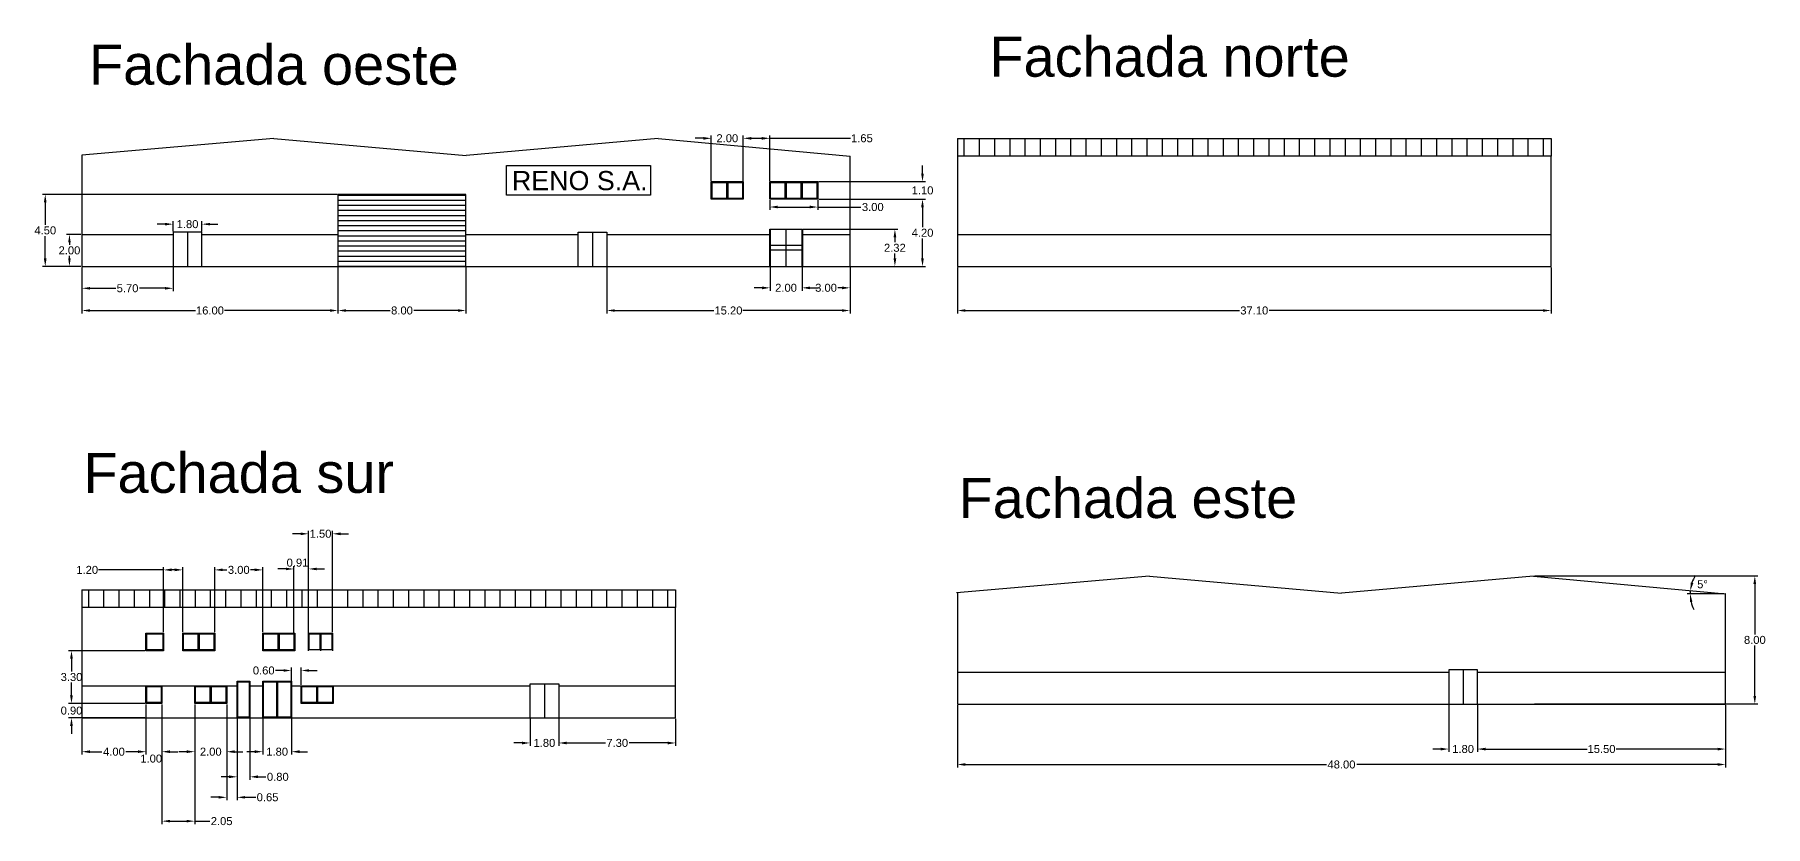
# Model space of a CAD drawing. Header units: millimetres. Extents: x 47 to 155, y 65 to 114.
import ezdxf

# ---------------------------------------------------------------- set-up
doc = ezdxf.new("R2010")
doc.units = ezdxf.units.MM
doc.layers.add('Cotas', color=5, linetype='Continuous')
doc.styles.get("Standard").update_dxf_attribs({"font": 'arial.ttf'})
doc.dimstyles.get("Standard").update_dxf_attribs({"dimtxt": 0.5, "dimasz": 0.5, "dimexe": 0.18, "dimexo": 0.0625, "dimgap": 0.09, "dimtad": 0, "dimtih": 1, "dimtoh": 1, "dimzin": 0, "dimdsep": 46, "dimtxsty": 'Standard', "dimcen": 0.09, "dimadec": 0, "dimazin": 0, "dimtfac": 1, "dimtofl": 0, "dimtmove": 0, "dimatfit": 3, "dimfxl": 1, "dimtolj": 1, "dimtzin": 0, "dimarcsym": 0})

# ---------------------------------------------------------------- blocks, each defined once
blk = doc.blocks.new('*D1')
at = {"layer": 'Cotas', "color": 0, "lineweight": -2, "transparency": 16777216}
for p, q in [((50.06, 99.94), (50.06, 98.45)), ((55.76, 99.94), (55.76, 98.45)), ((50.56, 98.63), (52.17, 98.63)), ((55.26, 98.63), (53.65, 98.63))]:
    blk.add_line(p, q, dxfattribs=at)
at = {"layer": 'Cotas', "color": 0, "transparency": 16777216}
for points in [[(50.56, 98.71), (50.56, 98.55), (50.06, 98.63)], [(55.26, 98.71), (55.26, 98.55), (55.76, 98.63)]]:
    blk.add_solid(points, dxfattribs=at)
at = {"layer": 'Defpoints', "color": 0, "transparency": 16777216}
for p in [(50.06, 100), (55.76, 100), (55.76, 98.63)]:
    blk.add_point(p, dxfattribs=at)
at = {"layer": 'Cotas', "color": 0, "transparency": 16777216, "insert": (52.91, 98.63), "char_height": 0.5, "attachment_point": 5}
blk.add_mtext('\\A1;5.70', dxfattribs=at)
blk = doc.blocks.new('*D2')
at = {"layer": 'Cotas', "color": 0, "lineweight": -2, "transparency": 16777216}
for p, q in [((50, 102), (49.1, 102)), ((49.28, 101.5), (49.28, 101.35)), ((49.28, 100.5), (49.28, 100.65)), ((50, 100), (49.1, 100))]:
    blk.add_line(p, q, dxfattribs=at)
at = {"layer": 'Cotas', "color": 0, "transparency": 16777216}
for points in [[(49.2, 101.5), (49.36, 101.5), (49.28, 102)], [(49.2, 100.5), (49.36, 100.5), (49.28, 100)]]:
    blk.add_solid(points, dxfattribs=at)
at = {"layer": 'Defpoints', "color": 0, "transparency": 16777216}
for p in [(50.06, 102), (49.28, 100), (50.06, 100)]:
    blk.add_point(p, dxfattribs=at)
at = {"layer": 'Cotas', "color": 0, "transparency": 16777216, "insert": (49.28, 101), "char_height": 0.5, "attachment_point": 5}
blk.add_mtext('\\A1;2.00', dxfattribs=at)
blk = doc.blocks.new('*D3')
at = {"layer": 'Cotas', "color": 0, "lineweight": -2, "transparency": 16777216}
for p, q in [((50.06, 99.94), (50.06, 97.06)), ((66.06, 99.94), (66.06, 97.06)), ((50.56, 97.24), (57.15, 97.24)), ((65.56, 97.24), (58.97, 97.24))]:
    blk.add_line(p, q, dxfattribs=at)
at = {"layer": 'Cotas', "color": 0, "transparency": 16777216}
for points in [[(50.56, 97.32), (50.56, 97.16), (50.06, 97.24)], [(65.56, 97.32), (65.56, 97.16), (66.06, 97.24)]]:
    blk.add_solid(points, dxfattribs=at)
at = {"layer": 'Defpoints', "color": 0, "transparency": 16777216}
for p in [(50.06, 100), (66.06, 100), (66.06, 97.24)]:
    blk.add_point(p, dxfattribs=at)
at = {"layer": 'Cotas', "color": 0, "transparency": 16777216, "insert": (58.06, 97.24), "char_height": 0.5, "attachment_point": 5}
blk.add_mtext('\\A1;16.00', dxfattribs=at)
blk = doc.blocks.new('*D4')
at = {"layer": 'Cotas', "color": 0, "lineweight": -2, "transparency": 16777216}
for p, q in [((66.06, 99.94), (66.06, 97.06)), ((74.06, 99.94), (74.06, 97.06)), ((66.56, 97.24), (69.32, 97.24)), ((73.56, 97.24), (70.8, 97.24))]:
    blk.add_line(p, q, dxfattribs=at)
at = {"layer": 'Cotas', "color": 0, "transparency": 16777216}
for points in [[(66.56, 97.32), (66.56, 97.16), (66.06, 97.24)], [(73.56, 97.32), (73.56, 97.16), (74.06, 97.24)]]:
    blk.add_solid(points, dxfattribs=at)
at = {"layer": 'Defpoints', "color": 0, "transparency": 16777216}
for p in [(66.06, 100), (74.06, 100), (74.06, 97.24)]:
    blk.add_point(p, dxfattribs=at)
at = {"layer": 'Cotas', "color": 0, "transparency": 16777216, "insert": (70.06, 97.24), "char_height": 0.5, "attachment_point": 5}
blk.add_mtext('\\A1;8.00', dxfattribs=at)
blk = doc.blocks.new('*D5')
at = {"layer": 'Cotas', "color": 0, "lineweight": -2, "transparency": 16777216}
for p, q in [((82.86, 99.94), (82.86, 97.06)), ((98.06, 99.94), (98.06, 97.06)), ((83.36, 97.24), (89.55, 97.24)), ((97.56, 97.24), (91.37, 97.24))]:
    blk.add_line(p, q, dxfattribs=at)
at = {"layer": 'Cotas', "color": 0, "transparency": 16777216}
for points in [[(83.36, 97.32), (83.36, 97.16), (82.86, 97.24)], [(97.56, 97.32), (97.56, 97.16), (98.06, 97.24)]]:
    blk.add_solid(points, dxfattribs=at)
at = {"layer": 'Defpoints', "color": 0, "transparency": 16777216}
for p in [(82.86, 100), (98.06, 100), (82.86, 97.24)]:
    blk.add_point(p, dxfattribs=at)
at = {"layer": 'Cotas', "color": 0, "transparency": 16777216, "insert": (90.46, 97.24), "char_height": 0.5, "attachment_point": 5}
blk.add_mtext('\\A1;15.20', dxfattribs=at)
blk = doc.blocks.new('*D6')
at = {"layer": 'Cotas', "color": 0, "lineweight": -2, "transparency": 16777216}
for p, q in [((95.14, 102.32), (101.04, 102.32)), ((100.86, 101.82), (100.86, 101.51)), ((100.86, 100.5), (100.86, 100.81)), ((95.14, 100), (101.04, 100))]:
    blk.add_line(p, q, dxfattribs=at)
at = {"layer": 'Cotas', "color": 0, "transparency": 16777216}
for points in [[(100.78, 101.82), (100.95, 101.82), (100.86, 102.32)], [(100.78, 100.5), (100.95, 100.5), (100.86, 100)]]:
    blk.add_solid(points, dxfattribs=at)
at = {"layer": 'Defpoints', "color": 0, "transparency": 16777216}
for p in [(95.08, 102.32), (95.08, 100), (100.86, 100)]:
    blk.add_point(p, dxfattribs=at)
at = {"layer": 'Cotas', "color": 0, "transparency": 16777216, "insert": (100.86, 101.16), "char_height": 0.5, "attachment_point": 5}
blk.add_mtext('\\A1;2.32', dxfattribs=at)
blk = doc.blocks.new('*D7')
at = {"layer": 'Cotas', "color": 0, "lineweight": -2, "transparency": 16777216}
for p, q in [((95.06, 99.94), (95.06, 98.48)), ((98.06, 99.94), (98.06, 98.48)), ((95.56, 98.66), (95.82, 98.66)), ((97.56, 98.66), (97.3, 98.66))]:
    blk.add_line(p, q, dxfattribs=at)
at = {"layer": 'Cotas', "color": 0, "transparency": 16777216}
for points in [[(95.56, 98.74), (95.56, 98.57), (95.06, 98.66)], [(97.56, 98.74), (97.56, 98.57), (98.06, 98.66)]]:
    blk.add_solid(points, dxfattribs=at)
at = {"layer": 'Defpoints', "color": 0, "transparency": 16777216}
for p in [(95.06, 100), (98.06, 100), (95.06, 98.66)]:
    blk.add_point(p, dxfattribs=at)
at = {"layer": 'Cotas', "color": 0, "transparency": 16777216, "insert": (96.56, 98.66), "char_height": 0.5, "attachment_point": 5}
blk.add_mtext('\\A1;3.00', dxfattribs=at)
blk = doc.blocks.new('*D8')
at = {"layer": 'Cotas', "color": 0, "lineweight": -2, "transparency": 16777216}
for p, q in [((93.06, 99.94), (93.06, 98.48)), ((95.06, 99.94), (95.06, 98.48)), ((92.56, 98.66), (92.06, 98.66)), ((95.56, 98.66), (96.06, 98.66))]:
    blk.add_line(p, q, dxfattribs=at)
at = {"layer": 'Cotas', "color": 0, "transparency": 16777216}
for points in [[(92.56, 98.74), (92.56, 98.57), (93.06, 98.66)], [(95.56, 98.74), (95.56, 98.57), (95.06, 98.66)]]:
    blk.add_solid(points, dxfattribs=at)
at = {"layer": 'Defpoints', "color": 0, "transparency": 16777216}
for p in [(93.06, 100), (95.06, 100), (93.06, 98.66)]:
    blk.add_point(p, dxfattribs=at)
at = {"layer": 'Cotas', "color": 0, "transparency": 16777216, "insert": (94.06, 98.66), "char_height": 0.5, "attachment_point": 5}
blk.add_mtext('\\A1;2.00', dxfattribs=at)
blk = doc.blocks.new('*D9')
at = {"layer": 'Cotas', "color": 0, "lineweight": -2, "transparency": 16777216}
for p, q in [((89.39, 105.36), (89.39, 108.19)), ((91.39, 105.36), (91.39, 108.19)), ((88.89, 108.01), (88.39, 108.01)), ((91.89, 108.01), (92.39, 108.01))]:
    blk.add_line(p, q, dxfattribs=at)
at = {"layer": 'Cotas', "color": 0, "transparency": 16777216}
for points in [[(88.89, 108.09), (88.89, 107.92), (89.39, 108.01)], [(91.89, 108.09), (91.89, 107.92), (91.39, 108.01)]]:
    blk.add_solid(points, dxfattribs=at)
at = {"layer": 'Defpoints', "color": 0, "transparency": 16777216}
for p in [(89.39, 108.01), (89.39, 105.3), (91.39, 105.3)]:
    blk.add_point(p, dxfattribs=at)
at = {"layer": 'Cotas', "color": 0, "transparency": 16777216, "insert": (90.39, 108.01), "char_height": 0.5, "attachment_point": 5}
blk.add_mtext('\\A1;2.00', dxfattribs=at)
blk = doc.blocks.new('*D10')
at = {"layer": 'Cotas', "color": 0, "lineweight": -2, "transparency": 16777216}
for p, q in [((91.39, 105.36), (91.39, 108.19)), ((93.04, 105.36), (93.04, 108.19)), ((91.89, 108.01), (92.54, 108.01)), ((93.04, 108.01), (98.09, 108.01))]:
    blk.add_line(p, q, dxfattribs=at)
at = {"layer": 'Cotas', "color": 0, "transparency": 16777216}
for points in [[(91.89, 108.09), (91.89, 107.92), (91.39, 108.01)], [(92.54, 108.09), (92.54, 107.92), (93.04, 108.01)]]:
    blk.add_solid(points, dxfattribs=at)
at = {"layer": 'Defpoints', "color": 0, "transparency": 16777216}
for p in [(93.04, 108.01), (91.39, 105.3), (93.04, 105.3)]:
    blk.add_point(p, dxfattribs=at)
at = {"layer": 'Cotas', "color": 0, "transparency": 16777216, "insert": (98.8, 108.01), "char_height": 0.5, "attachment_point": 5}
blk.add_mtext('\\A1;1.65', dxfattribs=at)
blk = doc.blocks.new('*D11')
at = {"layer": 'Cotas', "color": 0, "lineweight": -2, "transparency": 16777216}
for p, q in [((93.04, 104.14), (93.04, 103.53)), ((96.04, 104.14), (96.04, 103.53)), ((93.54, 103.71), (95.54, 103.71)), ((96.04, 103.71), (98.74, 103.71))]:
    blk.add_line(p, q, dxfattribs=at)
at = {"layer": 'Cotas', "color": 0, "transparency": 16777216}
for points in [[(93.54, 103.8), (93.54, 103.63), (93.04, 103.71)], [(95.54, 103.8), (95.54, 103.63), (96.04, 103.71)]]:
    blk.add_solid(points, dxfattribs=at)
at = {"layer": 'Defpoints', "color": 0, "transparency": 16777216}
for p in [(93.04, 104.2), (96.04, 104.2), (96.04, 103.71)]:
    blk.add_point(p, dxfattribs=at)
at = {"layer": 'Cotas', "color": 0, "transparency": 16777216, "insert": (99.48, 103.71), "char_height": 0.5, "attachment_point": 5}
blk.add_mtext('\\A1;3.00', dxfattribs=at)
blk = doc.blocks.new('*D12')
at = {"layer": 'Cotas', "color": 0, "lineweight": -2, "transparency": 16777216}
for p, q in [((96.1, 104.2), (102.77, 104.2)), ((102.59, 103.7), (102.59, 102.45)), ((102.59, 100.5), (102.59, 101.75)), ((96.1, 100), (102.77, 100))]:
    blk.add_line(p, q, dxfattribs=at)
at = {"layer": 'Cotas', "color": 0, "transparency": 16777216}
for points in [[(102.5, 103.7), (102.67, 103.7), (102.59, 104.2)], [(102.5, 100.5), (102.67, 100.5), (102.59, 100)]]:
    blk.add_solid(points, dxfattribs=at)
at = {"layer": 'Defpoints', "color": 0, "transparency": 16777216}
for p in [(96.04, 104.2), (96.04, 100), (102.59, 100)]:
    blk.add_point(p, dxfattribs=at)
at = {"layer": 'Cotas', "color": 0, "transparency": 16777216, "insert": (102.59, 102.1), "char_height": 0.5, "attachment_point": 5}
blk.add_mtext('\\A1;4.20', dxfattribs=at)
blk = doc.blocks.new('*D39')
at = {"layer": 'Cotas', "color": 0, "lineweight": -2, "transparency": 16777216}
for p, q in [((66, 104.5), (47.59, 104.5)), ((47.77, 104), (47.77, 102.6)), ((47.77, 100.5), (47.77, 101.9)), ((50, 100), (47.59, 100))]:
    blk.add_line(p, q, dxfattribs=at)
at = {"layer": 'Cotas', "color": 0, "transparency": 16777216}
for points in [[(47.68, 104), (47.85, 104), (47.77, 104.5)], [(47.68, 100.5), (47.85, 100.5), (47.77, 100)]]:
    blk.add_solid(points, dxfattribs=at)
at = {"layer": 'Defpoints', "color": 0, "transparency": 16777216}
for p in [(66.06, 104.5), (47.77, 100), (50.06, 100)]:
    blk.add_point(p, dxfattribs=at)
at = {"layer": 'Cotas', "color": 0, "transparency": 16777216, "insert": (47.77, 102.25), "char_height": 0.5, "attachment_point": 5}
blk.add_mtext('\\A1;4.50', dxfattribs=at)
blk = doc.blocks.new('*D13')
at = {"layer": 'Cotas', "color": 0, "lineweight": -2, "transparency": 16777216}
for p, q in [((55.76, 102.19), (55.76, 102.82)), ((57.56, 102.19), (57.56, 102.82)), ((55.26, 102.64), (54.76, 102.64)), ((58.06, 102.64), (58.56, 102.64))]:
    blk.add_line(p, q, dxfattribs=at)
at = {"layer": 'Cotas', "color": 0, "transparency": 16777216}
for points in [[(55.26, 102.72), (55.26, 102.56), (55.76, 102.64)], [(58.06, 102.72), (58.06, 102.56), (57.56, 102.64)]]:
    blk.add_solid(points, dxfattribs=at)
at = {"layer": 'Defpoints', "color": 0, "transparency": 16777216}
for p in [(55.76, 102.13), (57.56, 102.64), (57.56, 102.13)]:
    blk.add_point(p, dxfattribs=at)
at = {"layer": 'Cotas', "color": 0, "transparency": 16777216, "insert": (56.66, 102.64), "char_height": 0.5, "attachment_point": 5}
blk.add_mtext('\\A1;1.80', dxfattribs=at)
blk = doc.blocks.new('*D14')
at = {"layer": 'Cotas', "color": 0, "lineweight": -2, "transparency": 16777216}
for p, q in [((140.84, 80.64), (154.78, 80.64)), ((154.6, 80.14), (154.6, 76.98)), ((154.6, 73.14), (154.6, 76.29)), ((140.84, 72.64), (154.78, 72.64))]:
    blk.add_line(p, q, dxfattribs=at)
at = {"layer": 'Cotas', "color": 0, "transparency": 16777216}
for points in [[(154.51, 80.14), (154.68, 80.14), (154.6, 80.64)], [(154.51, 73.14), (154.68, 73.14), (154.6, 72.64)]]:
    blk.add_solid(points, dxfattribs=at)
at = {"layer": 'Defpoints', "color": 0, "transparency": 16777216}
for p in [(140.77, 80.64), (140.77, 72.64), (154.6, 72.64)]:
    blk.add_point(p, dxfattribs=at)
at = {"layer": 'Cotas', "color": 0, "transparency": 16777216, "insert": (154.6, 76.64), "char_height": 0.5, "attachment_point": 5}
blk.add_mtext('\\A1;8.00', dxfattribs=at)
blk = doc.blocks.new('*D15')
at = {"layer": 'Cotas', "color": 0, "lineweight": -2, "transparency": 16777216}
blk.add_line((152.67, 79.52), (150.38, 79.52), dxfattribs=at)
for start, end in [(148.7268, 161.7116), (174.6965, 180), (192.9848, 205.9697)]:
    blk.add_arc((152.77, 79.52), 2.21, start, end, dxfattribs=at)
at = {"layer": 'Cotas', "color": 0, "transparency": 16777216}
for points in [[(150.76, 80.2), (150.59, 80.23), (150.57, 79.73)], [(150.54, 79.02), (150.7, 79.03), (150.56, 79.52)]]:
    blk.add_solid(points, dxfattribs=at)
at = {"layer": 'Defpoints', "color": 0, "transparency": 16777216}
for p in [(140.77, 80.64), (150.56, 79.59), (152.74, 79.52), (152.77, 79.52), (152.77, 79.52)]:
    blk.add_point(p, dxfattribs=at)
at = {"layer": 'Cotas', "color": 0, "transparency": 16777216, "insert": (151.33, 80.12), "char_height": 0.5, "attachment_point": 5}
blk.add_mtext('\\A1;5°', dxfattribs=at)
blk = doc.blocks.new('*D16')
at = {"layer": 'Cotas', "color": 0, "lineweight": -2, "transparency": 16777216}
for p, q in [((137.27, 72.57), (137.27, 69.64)), ((152.77, 72.57), (152.77, 69.64)), ((137.77, 69.82), (144.12, 69.82)), ((152.27, 69.82), (145.93, 69.82))]:
    blk.add_line(p, q, dxfattribs=at)
at = {"layer": 'Cotas', "color": 0, "transparency": 16777216}
for points in [[(137.77, 69.9), (137.77, 69.73), (137.27, 69.82)], [(152.27, 69.9), (152.27, 69.73), (152.77, 69.82)]]:
    blk.add_solid(points, dxfattribs=at)
at = {"layer": 'Defpoints', "color": 0, "transparency": 16777216}
for p in [(137.27, 72.64), (152.77, 72.64), (137.27, 69.82)]:
    blk.add_point(p, dxfattribs=at)
at = {"layer": 'Cotas', "color": 0, "transparency": 16777216, "insert": (145.02, 69.82), "char_height": 0.5, "attachment_point": 5}
blk.add_mtext('\\A1;15.50', dxfattribs=at)
blk = doc.blocks.new('*D17')
at = {"layer": 'Cotas', "color": 0, "lineweight": -2, "transparency": 16777216}
for p, q in [((135.47, 72.57), (135.47, 69.64)), ((137.27, 72.57), (137.27, 69.64)), ((134.97, 69.82), (134.47, 69.82)), ((137.77, 69.82), (138.27, 69.82))]:
    blk.add_line(p, q, dxfattribs=at)
at = {"layer": 'Cotas', "color": 0, "transparency": 16777216}
for points in [[(134.97, 69.9), (134.97, 69.73), (135.47, 69.82)], [(137.77, 69.9), (137.77, 69.73), (137.27, 69.82)]]:
    blk.add_solid(points, dxfattribs=at)
at = {"layer": 'Defpoints', "color": 0, "transparency": 16777216}
for p in [(135.47, 72.64), (137.27, 72.64), (135.47, 69.82)]:
    blk.add_point(p, dxfattribs=at)
at = {"layer": 'Cotas', "color": 0, "transparency": 16777216, "insert": (136.37, 69.82), "char_height": 0.5, "attachment_point": 5}
blk.add_mtext('\\A1;1.80', dxfattribs=at)
blk = doc.blocks.new('*D18')
at = {"layer": 'Cotas', "color": 0, "lineweight": -2, "transparency": 16777216}
for p, q in [((104.77, 72.57), (104.77, 68.67)), ((152.77, 72.57), (152.77, 68.67)), ((105.27, 68.85), (127.83, 68.85)), ((152.27, 68.85), (129.72, 68.85))]:
    blk.add_line(p, q, dxfattribs=at)
at = {"layer": 'Cotas', "color": 0, "transparency": 16777216}
for points in [[(105.27, 68.94), (105.27, 68.77), (104.77, 68.85)], [(152.27, 68.94), (152.27, 68.77), (152.77, 68.85)]]:
    blk.add_solid(points, dxfattribs=at)
at = {"layer": 'Defpoints', "color": 0, "transparency": 16777216}
for p in [(104.77, 72.64), (152.77, 72.64), (104.77, 68.85)]:
    blk.add_point(p, dxfattribs=at)
at = {"layer": 'Cotas', "color": 0, "transparency": 16777216, "insert": (128.77, 68.85), "char_height": 0.5, "attachment_point": 5}
blk.add_mtext('\\A1;48.00', dxfattribs=at)
blk = doc.blocks.new('*D19')
at = {"layer": 'Cotas', "color": 0, "lineweight": -2, "transparency": 16777216}
for p, q in [((79.86, 71.71), (79.86, 70.02)), ((87.16, 71.71), (87.16, 70.02)), ((80.36, 70.2), (82.77, 70.2)), ((86.66, 70.2), (84.25, 70.2))]:
    blk.add_line(p, q, dxfattribs=at)
at = {"layer": 'Cotas', "color": 0, "transparency": 16777216}
for points in [[(80.36, 70.28), (80.36, 70.11), (79.86, 70.2)], [(86.66, 70.28), (86.66, 70.11), (87.16, 70.2)]]:
    blk.add_solid(points, dxfattribs=at)
at = {"layer": 'Defpoints', "color": 0, "transparency": 16777216}
for p in [(79.86, 71.77), (87.16, 71.77), (79.86, 70.2)]:
    blk.add_point(p, dxfattribs=at)
at = {"layer": 'Cotas', "color": 0, "transparency": 16777216, "insert": (83.51, 70.2), "char_height": 0.5, "attachment_point": 5}
blk.add_mtext('\\A1;7.30', dxfattribs=at)
blk = doc.blocks.new('*D20')
at = {"layer": 'Cotas', "color": 0, "lineweight": -2, "transparency": 16777216}
for p, q in [((78.06, 71.71), (78.06, 70.02)), ((79.86, 71.71), (79.86, 70.02)), ((77.56, 70.2), (77.06, 70.2)), ((80.36, 70.2), (80.86, 70.2))]:
    blk.add_line(p, q, dxfattribs=at)
at = {"layer": 'Cotas', "color": 0, "transparency": 16777216}
for points in [[(77.56, 70.28), (77.56, 70.11), (78.06, 70.2)], [(80.36, 70.28), (80.36, 70.11), (79.86, 70.2)]]:
    blk.add_solid(points, dxfattribs=at)
at = {"layer": 'Defpoints', "color": 0, "transparency": 16777216}
for p in [(78.06, 71.77), (79.86, 71.77), (78.06, 70.2)]:
    blk.add_point(p, dxfattribs=at)
at = {"layer": 'Cotas', "color": 0, "transparency": 16777216, "insert": (78.96, 70.2), "char_height": 0.5, "attachment_point": 5}
blk.add_mtext('\\A1;1.80', dxfattribs=at)
blk = doc.blocks.new('*D21')
at = {"layer": 'Cotas', "color": 0, "lineweight": -2, "transparency": 16777216}
for p, q in [((50.06, 71.71), (50.06, 69.47)), ((54.06, 71.71), (54.06, 69.47)), ((50.56, 69.65), (51.31, 69.65)), ((53.56, 69.65), (52.81, 69.65))]:
    blk.add_line(p, q, dxfattribs=at)
at = {"layer": 'Cotas', "color": 0, "transparency": 16777216}
for points in [[(50.56, 69.74), (50.56, 69.57), (50.06, 69.65)], [(53.56, 69.74), (53.56, 69.57), (54.06, 69.65)]]:
    blk.add_solid(points, dxfattribs=at)
at = {"layer": 'Defpoints', "color": 0, "transparency": 16777216}
for p in [(50.06, 71.77), (54.06, 71.77), (54.06, 69.65)]:
    blk.add_point(p, dxfattribs=at)
at = {"layer": 'Cotas', "color": 0, "transparency": 16777216, "insert": (52.06, 69.65), "char_height": 0.5, "attachment_point": 5}
blk.add_mtext('\\A1;4.00', dxfattribs=at)
blk = doc.blocks.new('*D22')
at = {"layer": 'Cotas', "color": 0, "lineweight": -2, "transparency": 16777216}
for p, q in [((54.06, 72.61), (54.06, 69.47)), ((55.06, 72.61), (55.06, 69.47)), ((53.56, 69.65), (53.06, 69.65)), ((55.56, 69.65), (56.06, 69.65))]:
    blk.add_line(p, q, dxfattribs=at)
at = {"layer": 'Cotas', "color": 0, "transparency": 16777216}
for points in [[(53.56, 69.74), (53.56, 69.57), (54.06, 69.65)], [(55.56, 69.74), (55.56, 69.57), (55.06, 69.65)]]:
    blk.add_solid(points, dxfattribs=at)
at = {"layer": 'Defpoints', "color": 0, "transparency": 16777216}
for p in [(54.06, 72.67), (55.06, 72.67), (55.06, 69.65)]:
    blk.add_point(p, dxfattribs=at)
at = {"layer": 'Cotas', "color": 0, "transparency": 16777216, "insert": (54.39, 69.22), "char_height": 0.5, "attachment_point": 5}
blk.add_mtext('\\A1;1.00', dxfattribs=at)
blk = doc.blocks.new('*D23')
at = {"layer": 'Cotas', "color": 0, "lineweight": -2, "transparency": 16777216}
for p, q in [((55.06, 71.71), (55.06, 65.13)), ((57.11, 71.71), (57.11, 65.13)), ((55.56, 65.31), (56.61, 65.31)), ((57.11, 65.31), (58.05, 65.31))]:
    blk.add_line(p, q, dxfattribs=at)
at = {"layer": 'Cotas', "color": 0, "transparency": 16777216}
for points in [[(55.56, 65.39), (55.56, 65.23), (55.06, 65.31)], [(56.61, 65.39), (56.61, 65.23), (57.11, 65.31)]]:
    blk.add_solid(points, dxfattribs=at)
at = {"layer": 'Defpoints', "color": 0, "transparency": 16777216}
for p in [(55.06, 71.77), (57.11, 71.77), (57.11, 65.31)]:
    blk.add_point(p, dxfattribs=at)
at = {"layer": 'Cotas', "color": 0, "transparency": 16777216, "insert": (58.79, 65.31), "char_height": 0.5, "attachment_point": 5}
blk.add_mtext('\\A1;2.05', dxfattribs=at)
blk = doc.blocks.new('*D24')
at = {"layer": 'Cotas', "color": 0, "lineweight": -2, "transparency": 16777216}
for p, q in [((57.11, 72.61), (57.11, 69.47)), ((59.11, 72.61), (59.11, 69.47)), ((56.61, 69.65), (56.11, 69.65)), ((59.61, 69.65), (60.11, 69.65))]:
    blk.add_line(p, q, dxfattribs=at)
at = {"layer": 'Cotas', "color": 0, "transparency": 16777216}
for points in [[(56.61, 69.74), (56.61, 69.57), (57.11, 69.65)], [(59.61, 69.74), (59.61, 69.57), (59.11, 69.65)]]:
    blk.add_solid(points, dxfattribs=at)
at = {"layer": 'Defpoints', "color": 0, "transparency": 16777216}
for p in [(57.11, 72.67), (59.11, 72.67), (59.11, 69.65)]:
    blk.add_point(p, dxfattribs=at)
at = {"layer": 'Cotas', "color": 0, "transparency": 16777216, "insert": (58.11, 69.65), "char_height": 0.5, "attachment_point": 5}
blk.add_mtext('\\A1;2.00', dxfattribs=at)
blk = doc.blocks.new('*D25')
at = {"layer": 'Cotas', "color": 0, "lineweight": -2, "transparency": 16777216}
for p, q in [((59.11, 72.61), (59.11, 66.62)), ((59.76, 72.61), (59.76, 66.62)), ((58.61, 66.8), (58.11, 66.8)), ((60.26, 66.8), (60.92, 66.8))]:
    blk.add_line(p, q, dxfattribs=at)
at = {"layer": 'Cotas', "color": 0, "transparency": 16777216}
for points in [[(58.61, 66.88), (58.61, 66.72), (59.11, 66.8)], [(60.26, 66.88), (60.26, 66.72), (59.76, 66.8)]]:
    blk.add_solid(points, dxfattribs=at)
at = {"layer": 'Defpoints', "color": 0, "transparency": 16777216}
for p in [(59.11, 72.67), (59.76, 72.67), (59.76, 66.8)]:
    blk.add_point(p, dxfattribs=at)
at = {"layer": 'Cotas', "color": 0, "transparency": 16777216, "insert": (61.66, 66.8), "char_height": 0.5, "attachment_point": 5}
blk.add_mtext('\\A1;0.65', dxfattribs=at)
blk = doc.blocks.new('*D26')
at = {"layer": 'Cotas', "color": 0, "lineweight": -2, "transparency": 16777216}
for p, q in [((59.76, 71.71), (59.76, 67.9)), ((60.56, 71.71), (60.56, 67.9)), ((59.26, 68.08), (58.76, 68.08)), ((61.06, 68.08), (61.56, 68.08))]:
    blk.add_line(p, q, dxfattribs=at)
at = {"layer": 'Cotas', "color": 0, "transparency": 16777216}
for points in [[(59.26, 68.17), (59.26, 68), (59.76, 68.08)], [(61.06, 68.17), (61.06, 68), (60.56, 68.08)]]:
    blk.add_solid(points, dxfattribs=at)
at = {"layer": 'Defpoints', "color": 0, "transparency": 16777216}
for p in [(59.76, 71.77), (60.56, 71.77), (60.56, 68.08)]:
    blk.add_point(p, dxfattribs=at)
at = {"layer": 'Cotas', "color": 0, "transparency": 16777216, "insert": (62.3, 68.08), "char_height": 0.5, "attachment_point": 5}
blk.add_mtext('\\A1;0.80', dxfattribs=at)
blk = doc.blocks.new('*D27')
at = {"layer": 'Cotas', "color": 0, "lineweight": -2, "transparency": 16777216}
for p, q in [((61.36, 71.71), (61.36, 69.47)), ((63.16, 71.71), (63.16, 69.47)), ((60.86, 69.65), (60.36, 69.65)), ((63.66, 69.65), (64.16, 69.65))]:
    blk.add_line(p, q, dxfattribs=at)
at = {"layer": 'Cotas', "color": 0, "transparency": 16777216}
for points in [[(60.86, 69.74), (60.86, 69.57), (61.36, 69.65)], [(63.66, 69.74), (63.66, 69.57), (63.16, 69.65)]]:
    blk.add_solid(points, dxfattribs=at)
at = {"layer": 'Defpoints', "color": 0, "transparency": 16777216}
for p in [(61.36, 71.77), (63.16, 71.77), (63.16, 69.65)]:
    blk.add_point(p, dxfattribs=at)
at = {"layer": 'Cotas', "color": 0, "transparency": 16777216, "insert": (62.26, 69.65), "char_height": 0.5, "attachment_point": 5}
blk.add_mtext('\\A1;1.80', dxfattribs=at)
blk = doc.blocks.new('*D28')
at = {"layer": 'Cotas', "color": 0, "lineweight": -2, "transparency": 16777216}
for p, q in [((49.41, 73.17), (49.41, 73.67)), ((54, 72.67), (49.23, 72.67)), ((54, 71.77), (49.23, 71.77)), ((49.41, 71.27), (49.41, 70.77))]:
    blk.add_line(p, q, dxfattribs=at)
at = {"layer": 'Cotas', "color": 0, "transparency": 16777216}
for points in [[(49.32, 73.17), (49.49, 73.17), (49.41, 72.67)], [(49.32, 71.27), (49.49, 71.27), (49.41, 71.77)]]:
    blk.add_solid(points, dxfattribs=at)
at = {"layer": 'Defpoints', "color": 0, "transparency": 16777216}
for p in [(54.06, 72.67), (49.41, 71.77), (54.06, 71.77)]:
    blk.add_point(p, dxfattribs=at)
at = {"layer": 'Cotas', "color": 0, "transparency": 16777216, "insert": (49.41, 72.22), "char_height": 0.5, "attachment_point": 5}
blk.add_mtext('\\A1;0.90', dxfattribs=at)
blk = doc.blocks.new('*D29')
at = {"layer": 'Cotas', "color": 0, "lineweight": -2, "transparency": 16777216}
for p, q in [((54, 75.97), (49.23, 75.97)), ((49.41, 75.47), (49.41, 74.67)), ((49.41, 73.17), (49.41, 73.97)), ((54, 72.67), (49.23, 72.67))]:
    blk.add_line(p, q, dxfattribs=at)
at = {"layer": 'Cotas', "color": 0, "transparency": 16777216}
for points in [[(49.32, 75.47), (49.49, 75.47), (49.41, 75.97)], [(49.32, 73.17), (49.49, 73.17), (49.41, 72.67)]]:
    blk.add_solid(points, dxfattribs=at)
at = {"layer": 'Defpoints', "color": 0, "transparency": 16777216}
for p in [(49.41, 75.97), (54.06, 75.97), (54.06, 72.67)]:
    blk.add_point(p, dxfattribs=at)
at = {"layer": 'Cotas', "color": 0, "transparency": 16777216, "insert": (49.41, 74.32), "char_height": 0.5, "attachment_point": 5}
blk.add_mtext('\\A1;3.30', dxfattribs=at)
blk = doc.blocks.new('*D30')
at = {"layer": 'Cotas', "color": 0, "lineweight": -2, "transparency": 16777216}
for p, q in [((55.16, 77.13), (55.16, 81.2)), ((56.36, 77.13), (56.36, 81.2)), ((55.16, 81.02), (51.1, 81.02)), ((55.86, 81.02), (55.66, 81.02))]:
    blk.add_line(p, q, dxfattribs=at)
at = {"layer": 'Cotas', "color": 0, "transparency": 16777216}
for points in [[(55.66, 81.11), (55.66, 80.94), (55.16, 81.02)], [(55.86, 81.11), (55.86, 80.94), (56.36, 81.02)]]:
    blk.add_solid(points, dxfattribs=at)
at = {"layer": 'Defpoints', "color": 0, "transparency": 16777216}
for p in [(56.36, 81.02), (55.16, 77.07), (56.36, 77.07)]:
    blk.add_point(p, dxfattribs=at)
at = {"layer": 'Cotas', "color": 0, "transparency": 16777216, "insert": (50.39, 81.02), "char_height": 0.5, "attachment_point": 5}
blk.add_mtext('\\A1;1.20', dxfattribs=at)
blk = doc.blocks.new('*D31')
at = {"layer": 'Cotas', "color": 0, "lineweight": -2, "transparency": 16777216}
for p, q in [((58.36, 77.13), (58.36, 81.2)), ((61.36, 77.13), (61.36, 81.2)), ((58.86, 81.02), (59.12, 81.02)), ((60.86, 81.02), (60.6, 81.02))]:
    blk.add_line(p, q, dxfattribs=at)
at = {"layer": 'Cotas', "color": 0, "transparency": 16777216}
for points in [[(58.86, 81.11), (58.86, 80.94), (58.36, 81.02)], [(60.86, 81.11), (60.86, 80.94), (61.36, 81.02)]]:
    blk.add_solid(points, dxfattribs=at)
at = {"layer": 'Defpoints', "color": 0, "transparency": 16777216}
for p in [(61.36, 81.02), (58.36, 77.07), (61.36, 77.07)]:
    blk.add_point(p, dxfattribs=at)
at = {"layer": 'Cotas', "color": 0, "transparency": 16777216, "insert": (59.86, 81.02), "char_height": 0.5, "attachment_point": 5}
blk.add_mtext('\\A1;3.00', dxfattribs=at)
blk = doc.blocks.new('*D32')
at = {"layer": 'Cotas', "color": 0, "lineweight": -2, "transparency": 16777216}
for p, q in [((63.31, 77.08), (63.31, 81.26)), ((64.22, 77.08), (64.22, 81.26)), ((62.81, 81.08), (62.31, 81.08)), ((64.72, 81.08), (65.22, 81.08))]:
    blk.add_line(p, q, dxfattribs=at)
at = {"layer": 'Cotas', "color": 0, "transparency": 16777216}
for points in [[(62.81, 81.16), (62.81, 81), (63.31, 81.08)], [(64.72, 81.16), (64.72, 81), (64.22, 81.08)]]:
    blk.add_solid(points, dxfattribs=at)
at = {"layer": 'Defpoints', "color": 0, "transparency": 16777216}
for p in [(64.22, 81.08), (63.31, 77.02), (64.22, 77.02)]:
    blk.add_point(p, dxfattribs=at)
at = {"layer": 'Cotas', "color": 0, "transparency": 16777216, "insert": (63.53, 81.47), "char_height": 0.5, "attachment_point": 5}
blk.add_mtext('\\A1;0.91', dxfattribs=at)
blk = doc.blocks.new('*D33')
at = {"layer": 'Cotas', "color": 0, "lineweight": -2, "transparency": 16777216}
for p, q in [((64.22, 77.13), (64.22, 83.46)), ((65.72, 77.13), (65.72, 83.46)), ((63.72, 83.28), (63.22, 83.28)), ((66.22, 83.28), (66.72, 83.28))]:
    blk.add_line(p, q, dxfattribs=at)
at = {"layer": 'Cotas', "color": 0, "transparency": 16777216}
for points in [[(63.72, 83.36), (63.72, 83.19), (64.22, 83.28)], [(66.22, 83.36), (66.22, 83.19), (65.72, 83.28)]]:
    blk.add_solid(points, dxfattribs=at)
at = {"layer": 'Defpoints', "color": 0, "transparency": 16777216}
for p in [(65.72, 83.28), (64.22, 77.07), (65.72, 77.07)]:
    blk.add_point(p, dxfattribs=at)
at = {"layer": 'Cotas', "color": 0, "transparency": 16777216, "insert": (64.97, 83.28), "char_height": 0.5, "attachment_point": 5}
blk.add_mtext('\\A1;1.50', dxfattribs=at)
blk = doc.blocks.new('*D34')
at = {"layer": 'Cotas', "color": 0, "lineweight": -2, "transparency": 16777216}
for p, q in [((62.66, 74.73), (62.16, 74.73)), ((63.16, 73.83), (63.16, 74.91)), ((63.76, 73.83), (63.76, 74.91)), ((64.26, 74.73), (64.76, 74.73))]:
    blk.add_line(p, q, dxfattribs=at)
at = {"layer": 'Cotas', "color": 0, "transparency": 16777216}
for points in [[(62.66, 74.81), (62.66, 74.65), (63.16, 74.73)], [(64.26, 74.81), (64.26, 74.65), (63.76, 74.73)]]:
    blk.add_solid(points, dxfattribs=at)
at = {"layer": 'Defpoints', "color": 0, "transparency": 16777216}
for p in [(63.16, 74.73), (63.16, 73.77), (63.76, 73.77)]:
    blk.add_point(p, dxfattribs=at)
at = {"layer": 'Cotas', "color": 0, "transparency": 16777216, "insert": (61.42, 74.73), "char_height": 0.5, "attachment_point": 5}
blk.add_mtext('\\A1;0.60', dxfattribs=at)
blk = doc.blocks.new('*D35')
at = {"layer": 'Cotas', "color": 0, "lineweight": -2, "transparency": 16777216}
for p, q in [((104.77, 99.94), (104.77, 97.06)), ((141.87, 99.94), (141.87, 97.06)), ((105.27, 97.24), (122.39, 97.24)), ((141.37, 97.24), (124.26, 97.24))]:
    blk.add_line(p, q, dxfattribs=at)
at = {"layer": 'Cotas', "color": 0, "transparency": 16777216}
for points in [[(105.27, 97.32), (105.27, 97.16), (104.77, 97.24)], [(141.37, 97.32), (141.37, 97.16), (141.87, 97.24)]]:
    blk.add_solid(points, dxfattribs=at)
at = {"layer": 'Defpoints', "color": 0, "transparency": 16777216}
for p in [(104.77, 100), (141.87, 100), (141.87, 97.24)]:
    blk.add_point(p, dxfattribs=at)
at = {"layer": 'Cotas', "color": 0, "transparency": 16777216, "insert": (123.32, 97.24), "char_height": 0.5, "attachment_point": 5}
blk.add_mtext('\\A1;37.10', dxfattribs=at)
blk = doc.blocks.new('*D40')
at = {"layer": 'Cotas', "color": 0, "lineweight": -2, "transparency": 16777216}
for p, q in [((102.59, 105.8), (102.59, 106.3)), ((96.1, 105.3), (102.77, 105.3)), ((96.1, 104.2), (102.77, 104.2)), ((102.59, 103.7), (102.59, 103.2))]:
    blk.add_line(p, q, dxfattribs=at)
at = {"layer": 'Cotas', "color": 0, "transparency": 16777216}
for points in [[(102.5, 105.8), (102.67, 105.8), (102.59, 105.3)], [(102.5, 103.7), (102.67, 103.7), (102.59, 104.2)]]:
    blk.add_solid(points, dxfattribs=at)
at = {"layer": 'Defpoints', "color": 0, "transparency": 16777216}
for p in [(96.04, 105.3), (102.59, 105.3), (96.04, 104.2)]:
    blk.add_point(p, dxfattribs=at)
at = {"layer": 'Cotas', "color": 0, "transparency": 16777216, "insert": (102.59, 104.75), "char_height": 0.5, "attachment_point": 5}
blk.add_mtext('\\A1;1.10', dxfattribs=at)

msp = doc.modelspace()

# ---------------------------------------------------------------- hatches: boundary and pattern name
h = msp.add_hatch()
h.set_pattern_fill('ANSI31', color=256, scale=0.3, angle=45)
h.set_pattern_definition([(90, (54.715, 19.0173), (-0.9525, 0), [])])
h.paths.add_polyline_path([(104.775, 108), (104.775, 106.89), (141.875, 106.89), (141.875, 108)])
h = msp.add_hatch()
h.set_pattern_fill('ANSI31', color=256, scale=0.1, angle=135)
h.paths.add_polyline_path([(74.06, 104.5), (66.06, 104.5), (66.06, 100), (74.06, 100)])
h = msp.add_hatch()
h.set_pattern_fill('ANSI31', color=256, scale=0.3, angle=45)
h.set_pattern_definition([(90, (0, -9.2131), (-0.9525, 0), [])])
h.paths.add_polyline_path([(50.06, 79.77), (50.06, 78.66), (87.16, 78.66), (87.16, 79.77)])

# ---------------------------------------------------------------- linework, layer by layer
for p, q in [((62.06, 108), (50.06, 106.95)), ((62.06, 108), (74.064, 106.933)), ((86.06, 108), (74.064, 106.933)), ((86.06, 108), (98.06, 106.886)), ((104.775, 108), (141.875, 108)), ((104.775, 108), (104.775, 106.89)), ((141.875, 108), (141.875, 106.89)), ((89.39, 104.2), (89.39, 105.3)), ((89.39, 105.3), (91.39, 105.3)), ((89.44, 105.25), (90.34, 105.25)), ((89.44, 104.25), (89.44, 105.25)), ((90.34, 105.25), (90.34, 104.25)), ((90.39, 105.3), (90.39, 104.2)), ((90.44, 104.25), (90.44, 105.25)), ((90.44, 105.25), (91.34, 105.25)), ((91.34, 105.25), (91.34, 104.25)), ((91.39, 105.3), (91.39, 104.2)), ((93.04, 104.2), (93.04, 105.3)), ((93.04, 105.3), (95.04, 105.3)), ((93.09, 104.25), (93.09, 105.25)), ((93.09, 105.25), (93.99, 105.25)), ((93.99, 105.25), (93.99, 104.25)), ((94.04, 105.3), (94.04, 104.2)), ((94.04, 104.2), (94.04, 105.3)), ((94.04, 105.3), (96.04, 105.3)), ((94.09, 104.25), (94.09, 105.25)), ((94.09, 105.25), (94.99, 105.25)), ((94.09, 104.25), (94.09, 105.25)), ((94.09, 105.25), (94.99, 105.25)), ((94.99, 105.25), (94.99, 104.25)), ((94.99, 105.25), (94.99, 104.25)), ((95.04, 105.3), (95.04, 104.2)), ((95.04, 105.3), (95.04, 104.2)), ((95.09, 104.25), (95.09, 105.25)), ((95.09, 105.25), (95.99, 105.25)), ((95.99, 105.25), (95.99, 104.25)), ((96.04, 105.3), (96.04, 104.2)), ((74.06, 104.5), (66.06, 104.5)), ((66.06, 104.5), (66.06, 100)), ((74.06, 100), (74.06, 104.5)), ((91.39, 104.2), (89.39, 104.2)), ((90.34, 104.25), (89.44, 104.25)), ((91.34, 104.25), (90.44, 104.25)), ((95.04, 104.2), (93.04, 104.2)), ((93.99, 104.25), (93.09, 104.25)), ((96.04, 104.2), (94.04, 104.2)), ((94.99, 104.25), (94.09, 104.25)), ((94.99, 104.25), (94.09, 104.25)), ((95.99, 104.25), (95.09, 104.25)), ((50.06, 102), (55.76, 102)), ((57.56, 102.13), (55.76, 102.13)), ((55.76, 102.13), (55.76, 100)), ((56.66, 102.13), (56.66, 100)), ((57.56, 100), (57.56, 102.13)), ((57.56, 102), (66.06, 102)), ((74.06, 102), (81.06, 102)), ((81.06, 100), (81.06, 102.13)), ((81.06, 102.13), (82.86, 102.13)), ((81.96, 102.13), (81.96, 100)), ((82.86, 102.13), (82.86, 100)), ((82.86, 102), (93.06, 102)), ((93.04, 100), (93.04, 102.32)), ((93.04, 102.32), (95.06, 102.32)), ((95.06, 102.3), (93.06, 102.3)), ((93.06, 102.3), (93.06, 100)), ((94.06, 100), (94.06, 102.3)), ((95.06, 102.32), (95.08, 102.32)), ((95.06, 100), (95.06, 102.3)), ((95.06, 102), (98.06, 102)), ((95.08, 102.32), (95.08, 100)), ((104.775, 102), (141.875, 102)), ((116.775, 80.635), (104.715, 79.58)), ((116.775, 80.635), (128.779, 79.569)), ((140.775, 80.635), (128.779, 79.569)), ((140.775, 80.635), (152.775, 79.521)), ((50.06, 79.77), (87.16, 79.77)), ((50.06, 79.77), (50.06, 78.66)), ((87.16, 79.77), (87.16, 78.66)), ((152.775, 79.521), (152.737, 79.521)), ((54.06, 75.97), (54.06, 77.07)), ((54.06, 77.07), (55.16, 77.07)), ((54.11, 76.02), (54.11, 77.02)), ((54.11, 77.02), (55.11, 77.02)), ((55.11, 77.02), (55.11, 76.02)), ((55.16, 77.07), (55.16, 75.97)), ((56.36, 75.97), (56.36, 77.07)), ((56.36, 77.07), (58.36, 77.07)), ((56.41, 76.02), (56.41, 77.02)), ((56.41, 77.02), (57.31, 77.02)), ((57.31, 77.02), (57.31, 76.02)), ((57.36, 77.07), (57.36, 75.97)), ((57.41, 76.02), (57.41, 77.02)), ((57.41, 77.02), (58.31, 77.02)), ((58.31, 77.02), (58.31, 76.02)), ((58.36, 77.07), (58.36, 75.97)), ((61.36, 75.97), (61.36, 77.07)), ((61.36, 77.07), (63.36, 77.07)), ((61.41, 76.02), (61.41, 77.02)), ((61.41, 77.02), (62.31, 77.02)), ((62.31, 77.02), (62.31, 76.02)), ((62.36, 77.07), (62.36, 75.97)), ((62.41, 76.02), (62.41, 77.02)), ((62.41, 77.02), (63.31, 77.02)), ((63.31, 77.02), (63.31, 76.02)), ((63.36, 77.07), (63.36, 75.97)), ((64.22, 75.97), (64.22, 77.07)), ((64.22, 77.07), (65.72, 77.07)), ((64.27, 76.02), (64.27, 77.02)), ((64.27, 77.02), (64.92, 77.02)), ((64.92, 77.02), (64.92, 76.02)), ((64.97, 77.07), (64.97, 75.97)), ((65.02, 76.02), (65.02, 77.02)), ((65.02, 77.02), (65.27, 77.02)), ((65.27, 77.02), (65.67, 77.02)), ((65.67, 77.02), (65.67, 76.02)), ((65.72, 77.07), (65.72, 75.97)), ((55.16, 75.97), (54.06, 75.97)), ((55.11, 76.02), (54.11, 76.02)), ((58.36, 75.97), (56.36, 75.97)), ((57.31, 76.02), (56.41, 76.02)), ((58.31, 76.02), (57.41, 76.02)), ((63.36, 75.97), (61.36, 75.97)), ((62.31, 76.02), (61.41, 76.02)), ((63.31, 76.02), (62.41, 76.02)), ((64.92, 76.02), (64.27, 76.02)), ((65.27, 76.02), (65.02, 76.02)), ((65.67, 76.02), (65.27, 76.02)), ((104.775, 74.635), (135.475, 74.635)), ((137.275, 74.765), (135.475, 74.765)), ((135.475, 74.765), (135.475, 72.635)), ((136.375, 74.765), (136.375, 72.635)), ((137.275, 72.635), (137.275, 74.765)), ((137.275, 74.635), (152.775, 74.635)), ((50.06, 73.77), (59.76, 73.77)), ((54.06, 72.67), (54.06, 73.77)), ((54.06, 73.77), (56.06, 73.77)), ((54.11, 72.72), (54.11, 73.72)), ((54.11, 73.72), (55.01, 73.72)), ((55.01, 73.72), (55.01, 72.72)), ((55.06, 73.77), (55.06, 72.67)), ((57.11, 72.67), (57.11, 73.77)), ((57.11, 73.77), (59.11, 73.77)), ((57.16, 72.72), (57.16, 73.72)), ((57.16, 73.72), (58.06, 73.72)), ((58.06, 73.72), (58.06, 72.72)), ((58.11, 73.77), (58.11, 72.67)), ((58.16, 72.72), (58.16, 73.72)), ((58.16, 73.72), (59.06, 73.72)), ((59.06, 73.72), (59.06, 72.72)), ((59.11, 73.77), (59.11, 72.67)), ((59.76, 71.77), (59.76, 74.07)), ((59.76, 74.07), (60.56, 74.07)), ((59.81, 71.82), (59.81, 74.02)), ((59.81, 74.02), (60.51, 74.02)), ((60.51, 74.02), (60.51, 71.82)), ((60.56, 74.07), (60.56, 71.77)), ((60.56, 73.77), (61.36, 73.77)), ((61.36, 71.77), (61.36, 74.07)), ((61.36, 74.07), (63.16, 74.07)), ((61.41, 71.82), (61.41, 74.02)), ((61.41, 74.02), (62.21, 74.02)), ((62.21, 74.02), (62.21, 71.82)), ((62.26, 74.07), (62.26, 71.77)), ((62.31, 71.82), (62.31, 74.02)), ((62.31, 74.02), (63.11, 74.02)), ((63.11, 74.02), (63.11, 71.82)), ((63.16, 74.07), (63.16, 71.77)), ((63.16, 73.77), (78.06, 73.77)), ((63.76, 72.67), (63.76, 73.77)), ((63.76, 73.77), (65.76, 73.77)), ((63.81, 72.72), (63.81, 73.72)), ((63.81, 73.72), (64.71, 73.72)), ((64.71, 73.72), (64.71, 72.72)), ((64.76, 73.77), (64.76, 72.67)), ((64.81, 72.72), (64.81, 73.72)), ((64.81, 73.72), (65.71, 73.72)), ((65.71, 73.72), (65.71, 72.72)), ((65.76, 73.77), (65.76, 72.67)), ((78.06, 71.77), (78.06, 73.9)), ((78.06, 73.9), (79.86, 73.9)), ((78.96, 73.9), (78.96, 71.77)), ((79.86, 73.9), (79.86, 71.77)), ((79.86, 73.77), (87.16, 73.77)), ((55.06, 72.67), (54.06, 72.67)), ((55.01, 72.72), (54.11, 72.72)), ((59.11, 72.67), (57.11, 72.67)), ((58.06, 72.72), (57.16, 72.72)), ((59.06, 72.72), (58.16, 72.72)), ((65.76, 72.67), (63.76, 72.67)), ((64.71, 72.72), (63.81, 72.72)), ((65.71, 72.72), (64.81, 72.72)), ((60.51, 71.82), (59.81, 71.82)), ((62.21, 71.82), (61.41, 71.82)), ((63.11, 71.82), (62.31, 71.82))]:
    msp.add_line(p, q)
for points in [[(50.06, 106.95), (50.06, 100), (98.06, 100), (98.06, 106.886)], [(104.775, 79.585), (104.775, 72.635), (152.775, 72.635), (152.775, 79.521)]]:
    msp.add_lwpolyline(points)
for points in [[(76.593, 106.303), (85.581, 106.303), (85.581, 104.45), (76.593, 104.45)], [(104.775, 100), (141.875, 100), (141.875, 106.89), (104.775, 106.89)], [(93.06, 101.044), (95.06, 101.044), (95.06, 101.308), (93.06, 101.308)], [(50.06, 71.77), (87.16, 71.77), (87.16, 78.66), (50.06, 78.66)]]:
    msp.add_lwpolyline(points, close=True)

# ---------------------------------------------------------------- texts
at = {"attachment_point": 1}
for s, width, heights, insert, char_height in [('Fachada oeste', 40.96161, [7.339], (50.503, 113.862), 2.5), ('Fachada norte', 36.43807, [0], (106.768, 114.361), 2.5), ('RENO S.A.', 8.98831, [0], (76.93, 105.964), 1.2), ('Fachada sur', 36.43807, [0], (50.151, 88.338), 2.5), ('Fachada este', 40.96161, [7.339], (104.842, 86.765), 2.5)]:
    msp.add_mtext_dynamic_manual_height_columns(s, width=width, gutter_width=12.5, heights=heights, dxfattribs=dict(at, insert=insert, char_height=char_height))

# ---------------------------------------------------------------- dimensions: what is measured, and where the dimension line sits
at = {"layer": 'Cotas'}
for base, p1, p2, picture, middle in [((89.39, 108.006), (91.39, 105.3), (89.39, 105.3), '*D9', (90.39, 108.006)), ((93.04, 108.006), (91.39, 105.3), (93.04, 105.3), '*D10', (98.803, 108.006)), ((96.04, 103.713), (93.04, 104.2), (96.04, 104.2), '*D11', (99.483, 103.713)), ((57.56, 102.639), (55.76, 102.13), (57.56, 102.13), '*D13', (56.66, 102.639)), ((55.76, 98.63), (50.06, 100), (55.76, 100), '*D1', (52.91, 98.63)), ((66.06, 97.241), (50.06, 100), (66.06, 100), '*D3', (58.06, 97.241)), ((74.06, 97.241), (66.06, 100), (74.06, 100), '*D4', (70.06, 97.241)), ((82.86, 97.241), (98.06, 100), (82.86, 100), '*D5', (90.46, 97.241)), ((93.06, 98.656), (95.06, 100), (93.06, 100), '*D8', (94.06, 98.656)), ((95.06, 98.656), (98.06, 100), (95.06, 100), '*D7', (96.56, 98.656)), ((141.875, 97.241), (104.775, 100), (141.875, 100), '*D35', (123.325, 97.241)), ((56.36, 81.024), (55.16, 77.07), (56.36, 77.07), '*D30', (50.389, 81.024)), ((59.76, 66.801), (59.11, 72.67), (59.76, 72.67), '*D25', (61.659, 66.801)), ((104.775, 68.854), (152.775, 72.635), (104.775, 72.635), '*D18', (128.775, 68.854)), ((135.475, 69.818), (137.275, 72.635), (135.475, 72.635), '*D17', (136.375, 69.818)), ((137.275, 69.818), (152.775, 72.635), (137.275, 72.635), '*D16', (145.025, 69.818)), ((57.11, 65.309), (55.06, 71.77), (57.11, 71.77), '*D23', (58.791, 65.309)), ((60.56, 68.082), (59.76, 71.77), (60.56, 71.77), '*D26', (62.298, 68.082)), ((78.06, 70.198), (79.86, 71.77), (78.06, 71.77), '*D20', (78.96, 70.198)), ((79.86, 70.198), (87.16, 71.77), (79.86, 71.77), '*D19', (83.51, 70.198))]:
    dim = msp.add_linear_dim(base=base, p1=p1, p2=p2, dimstyle='Standard', dxfattribs=at)
    dim.commit()
    dim.dimension.update_dxf_attribs({"geometry": picture, "text_midpoint": middle, "dimtype": 160})
for base, p1, p2, picture, middle in [((102.586, 105.3), (96.04, 104.2), (96.04, 105.3), '*D40', (102.586, 104.75)), ((49.281, 100), (50.06, 102), (50.06, 100), '*D2', (49.281, 101)), ((49.406, 75.97), (54.06, 72.67), (54.06, 75.97), '*D29', (49.406, 74.32)), ((49.406, 71.77), (54.06, 72.67), (54.06, 71.77), '*D28', (49.406, 72.22))]:
    dim = msp.add_linear_dim(base=base, p1=p1, p2=p2, angle=90, dimstyle='Standard', dxfattribs=at)
    dim.commit()
    dim.dimension.update_dxf_attribs({"geometry": picture, "text_midpoint": middle})
for base, p1, p2, angle, picture, middle in [((47.767, 100), (66.06, 104.5), (50.06, 100), 270, '*D39', (47.767, 102.25)), ((102.586, 100), (96.04, 104.2), (96.04, 100), 90, '*D12', (102.586, 102.1)), ((100.864, 100), (95.08, 102.32), (95.08, 100), 90, '*D6', (100.864, 101.16)), ((154.596, 72.635), (140.775, 80.635), (140.775, 72.635), 90, '*D14', (154.596, 76.635))]:
    dim = msp.add_linear_dim(base=base, p1=p1, p2=p2, angle=angle, dimstyle='Standard', dxfattribs=at)
    dim.commit()
    dim.dimension.update_dxf_attribs({"geometry": picture, "text_midpoint": middle, "dimtype": 160})
for base, p1, p2, picture, middle in [((65.72, 83.277), (64.22, 77.07), (65.72, 77.07), '*D33', (64.97, 83.277)), ((61.36, 81.024), (58.36, 77.07), (61.36, 77.07), '*D31', (59.86, 81.024)), ((63.16, 74.73), (63.76, 73.77), (63.16, 73.77), '*D34', (61.421, 74.73)), ((59.11, 69.654), (57.11, 72.67), (59.11, 72.67), '*D24', (58.11, 69.654)), ((54.06, 69.654), (50.06, 71.77), (54.06, 71.77), '*D21', (52.06, 69.654)), ((63.16, 69.654), (61.36, 71.77), (63.16, 71.77), '*D27', (62.26, 69.654))]:
    dim = msp.add_linear_dim(base=base, p1=p1, p2=p2, dimstyle='Standard', dxfattribs=at)
    dim.commit()
    dim.dimension.update_dxf_attribs({"geometry": picture, "text_midpoint": middle})
for base, p1, p2, picture, middle in [((64.22, 81.08), (63.31, 77.02), (64.22, 77.02), '*D32', (63.533, 81.473)), ((55.06, 69.654), (54.06, 72.67), (55.06, 72.67), '*D22', (54.392, 69.217))]:
    dim = msp.add_linear_dim(base=base, p1=p1, p2=p2, dimstyle='Standard', override={"dimtmove": 2}, dxfattribs=at)
    dim.commit()
    dim.dimension.update_dxf_attribs({"geometry": picture, "text_midpoint": middle, "dimtype": 160})
dim = msp.add_angular_dim_2l(base=(150.565, 79.589), line1=((140.775, 80.635), (152.775, 79.521)), line2=((152.775, 79.521), (152.737, 79.521)), dimstyle='Standard', override={"dimtmove": 2}, dxfattribs=at)
dim.commit()
dim.dimension.update_dxf_attribs({"geometry": '*D15', "text_midpoint": (151.329, 80.119), "dimtype": 162})

doc.saveas('drawing.dxf')
